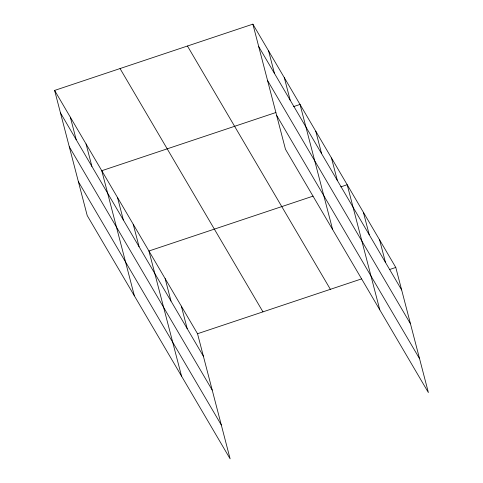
<?xml version="1.0" encoding="UTF-8"?>
<svg xmlns="http://www.w3.org/2000/svg" width="483" height="483" viewBox="0 0 483 483"><rect width="100%" height="100%" fill="white"/><g stroke="black" fill="none" stroke-linecap="round" stroke-linejoin="round"><path stroke-width="0.72" d="M54.615 90.43L197.529 333.729L230.125 458.85L87.212 215.551L54.615 90.43L252.875 24.15L395.788 267.449L428.385 392.57L285.471 149.271L252.875 24.15M275.859 112.521L101.78 170.716L134.371 295.844M293.64 106.58L300.04 104.437L332.63 229.564M313.062 196.14L148.939 251.003L181.536 376.13M340.799 186.867L347.199 184.729L379.795 309.851M197.529 333.729L361.658 278.86M389.389 269.586L395.788 267.449M258.737 46.646L401.651 289.945M267.558 80.51L410.472 323.809M276.644 115.407L419.564 358.706M187.452 46.024L330.366 289.317M120.044 68.556L262.957 311.855M60.478 112.925L203.391 356.219M69.298 146.79L212.212 390.089M78.385 181.686L221.305 424.98M379.596 239.876L385.452 262.366M363.397 212.303L369.254 234.792M331.477 157.965L337.339 180.461M315.761 131.201L321.618 153.697M284.318 77.678L290.174 100.168M268.596 50.914L274.459 73.41M181.336 306.15L187.193 328.645M165.138 278.576L170.994 301.072M133.217 224.245L139.08 246.735M117.502 197.481L123.358 219.976M86.059 143.952L91.915 166.448M70.337 117.194L76.199 139.684"/></g></svg>
